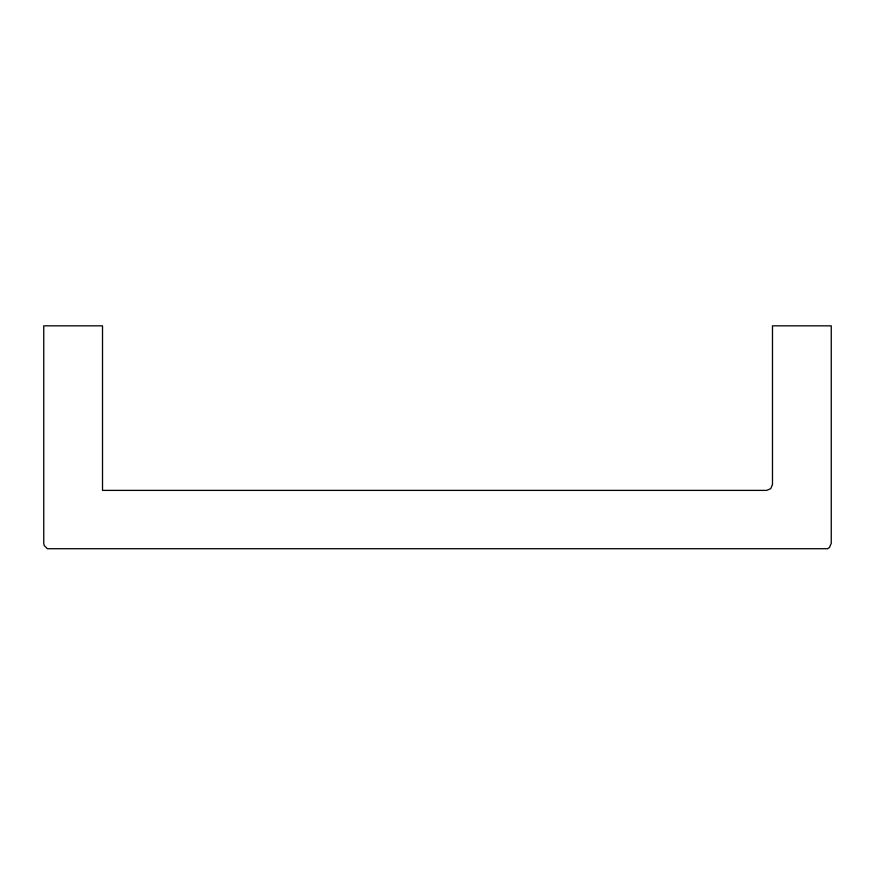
<?xml version="1.0" encoding="UTF-8"?>
<svg xmlns="http://www.w3.org/2000/svg" width="875" height="875" viewBox="0 0 875 875"><rect width="100%" height="100%" fill="white"/><g stroke="black" fill="none" stroke-linecap="round" stroke-linejoin="round"><path stroke-width="1.31" d="M772.483 484.52L770.755 488.666L766.609 490.394L102.517 490.394L102.517 325.839L43.75 325.839L43.75 543.288L44.198 545.53L47.381 548.712L827.619 548.712L829.533 547.444L831.25 543.288L831.25 325.839L772.483 325.839L772.483 484.52"/></g></svg>
